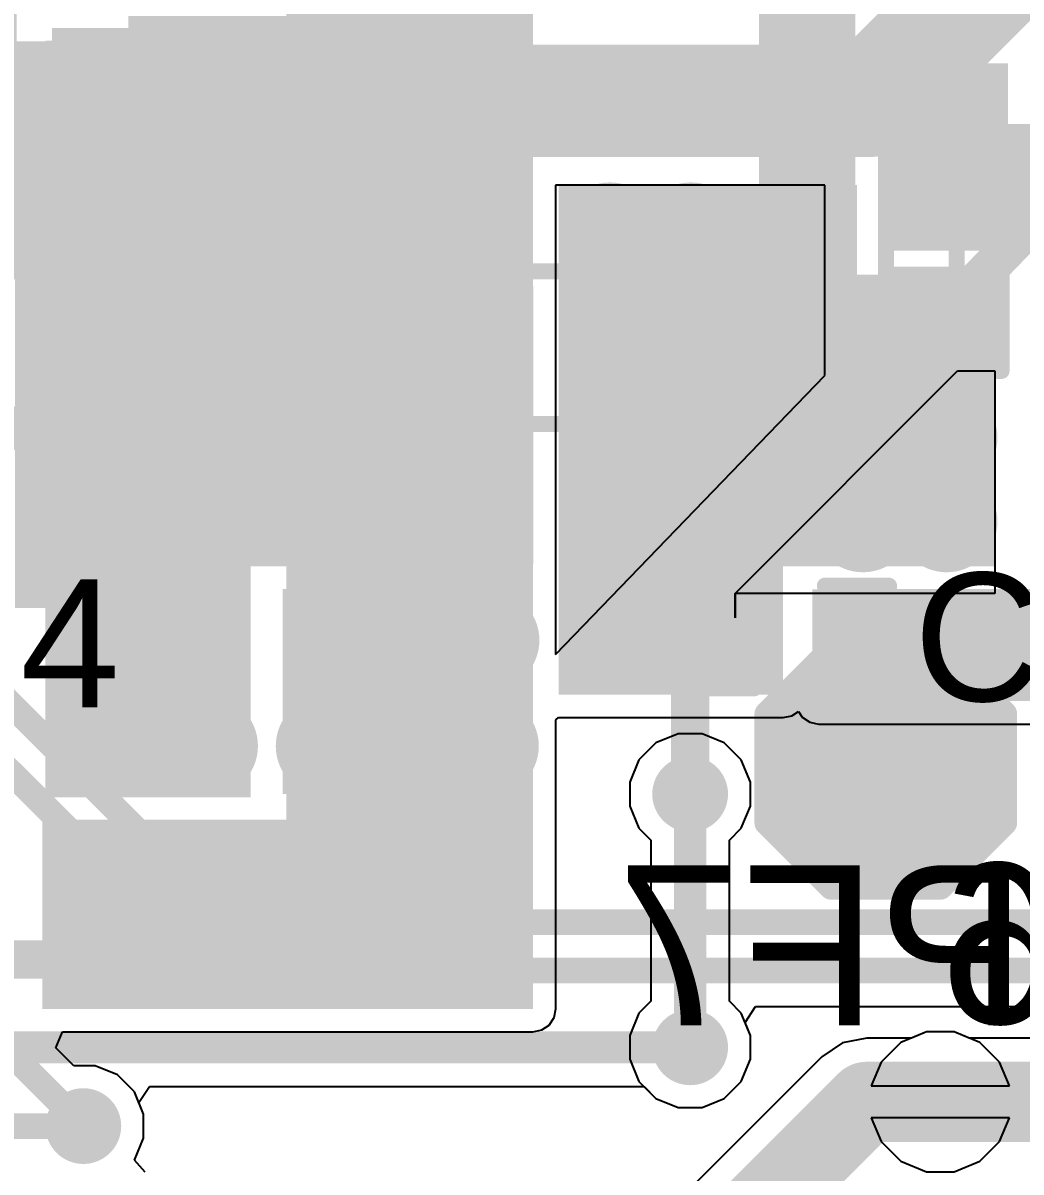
# Model space of a CAD drawing. Header units: millimetres. Extents: x -0.91 to 0.79, y -0.9 to 0.79.
# Drawn here: x 0.216 to 0.5272, y -0.0759 to 0.2825 of the extents above; entities that cross this region are included whole.
import ezdxf

# ---------------------------------------------------------------- set-up
doc = ezdxf.new("R2010")
doc.units = ezdxf.units.MM
doc.header["$MEASUREMENT"] = 0
for name, color, linetype in [('BottomLayer', 5, 'Continuous'), ('BottomOverlay', 54, 'Continuous'), ('BottomPaste', 16, 'Continuous'), ('BottomSolder', 6, 'Continuous'), ('TopLayer', 1, 'Continuous'), ('TopOverlay', 2, 'Continuous'), ('TopPaste', 8, 'Continuous'), ('TopSolder', 216, 'Continuous'), ('ViaHoleLayer', 16, 'Continuous')]:
    doc.layers.add(name, color=color, linetype=linetype)
doc.styles.add('Arial', font='', dxfattribs={"height": 0.2})
doc.styles.get('Arial').set_extended_font_data('Arial')

# ---------------------------------------------------------------- blocks, each defined once
blk = doc.blocks.new('C___0402_2')
at = {"layer": 'TopLayer'}
for points in [[(-0.0275, -0.0125), (-0.0275, 0.0125), (-0.0095, 0.0125), (-0.0095, -0.0125)], [(0.0095, -0.0125), (0.0095, 0.0125), (0.0275, 0.0125), (0.0275, -0.0125)]]:
    blk.add_hatch(color=1, dxfattribs=at).paths.add_polyline_path(points)
at = {"layer": 'TopPaste'}
for points in [[(-0.0275, -0.0125), (-0.0275, 0.0125), (-0.0095, 0.0125), (-0.0095, -0.0125)], [(0.0095, -0.0125), (0.0095, 0.0125), (0.0275, 0.0125), (0.0275, -0.0125)]]:
    blk.add_hatch(color=8, dxfattribs=at).paths.add_polyline_path(points)
at = {"layer": 'TopSolder'}
for points in [[(-0.02986, -0.01486), (-0.02986, 0.01486), (-0.00714, 0.01486), (-0.00714, -0.01486)], [(0.00714, -0.01486), (0.00714, 0.01486), (0.02986, 0.01486), (0.02986, -0.01486)]]:
    blk.add_hatch(color=216, dxfattribs=at).paths.add_polyline_path(points)
at = {"layer": 'TopOverlay', "const_width": 0.005}
for points in [[(-0.011, 0.016), (-0.031, 0.016)], [(-0.031, 0.016), (-0.031, -0.016)], [(0.031, 0.016), (0.011, 0.016)], [(0.031, 0.016), (0.031, -0.016)], [(-0.011, -0.016), (-0.031, -0.016)], [(0.031, -0.016), (0.011, -0.016)]]:
    blk.add_lwpolyline(points, dxfattribs=at)
at = {"layer": 'TopOverlay', "const_width": 0.0025}
for points in [[(-0.03225, 0.016, 1), (-0.02975, 0.016, 1)], [(-0.03225, 0.016, 1), (-0.02975, 0.016, 1)], [(-0.01225, 0.016, 1), (-0.00975, 0.016, 1)], [(0.00975, 0.016, 1), (0.01225, 0.016, 1)], [(0.02975, 0.016, 1), (0.03225, 0.016, 1)], [(0.02975, 0.016, 1), (0.03225, 0.016, 1)], [(-0.03225, -0.016, 1), (-0.02975, -0.016, 1)], [(-0.03225, -0.016, 1), (-0.02975, -0.016, 1)], [(-0.01225, -0.016, 1), (-0.00975, -0.016, 1)], [(0.00975, -0.016, 1), (0.01225, -0.016, 1)], [(0.02975, -0.016, 1), (0.03225, -0.016, 1)], [(0.02975, -0.016, 1), (0.03225, -0.016, 1)]]:
    blk.add_lwpolyline(points, format="xyb", close=True, dxfattribs=at)
blk = doc.blocks.new('C___0402_3')
at = {"layer": 'TopLayer'}
for points in [[(-0.0275, -0.0125), (-0.0275, 0.0125), (-0.0095, 0.0125), (-0.0095, -0.0125)], [(0.0095, -0.0125), (0.0095, 0.0125), (0.0275, 0.0125), (0.0275, -0.0125)]]:
    blk.add_hatch(color=1, dxfattribs=at).paths.add_polyline_path(points)
at = {"layer": 'TopPaste'}
for points in [[(-0.0275, -0.0125), (-0.0275, 0.0125), (-0.0095, 0.0125), (-0.0095, -0.0125)], [(0.0095, -0.0125), (0.0095, 0.0125), (0.0275, 0.0125), (0.0275, -0.0125)]]:
    blk.add_hatch(color=8, dxfattribs=at).paths.add_polyline_path(points)
at = {"layer": 'TopSolder'}
for points in [[(-0.02986, -0.01486), (-0.02986, 0.01486), (-0.00714, 0.01486), (-0.00714, -0.01486)], [(0.00714, -0.01486), (0.00714, 0.01486), (0.02986, 0.01486), (0.02986, -0.01486)]]:
    blk.add_hatch(color=216, dxfattribs=at).paths.add_polyline_path(points)
at = {"layer": 'TopOverlay', "const_width": 0.005}
for points in [[(-0.031, 0.016), (-0.011, 0.016)], [(-0.031, -0.016), (-0.031, 0.016)], [(0.011, 0.016), (0.031, 0.016)], [(0.031, -0.016), (0.031, 0.016)], [(-0.031, -0.016), (-0.011, -0.016)], [(0.011, -0.016), (0.031, -0.016)]]:
    blk.add_lwpolyline(points, dxfattribs=at)
at = {"layer": 'TopOverlay', "const_width": 0.0025}
for points in [[(-0.03225, 0.016, 1), (-0.02975, 0.016, 1)], [(-0.03225, 0.016, 1), (-0.02975, 0.016, 1)], [(-0.01225, 0.016, 1), (-0.00975, 0.016, 1)], [(0.00975, 0.016, 1), (0.01225, 0.016, 1)], [(0.02975, 0.016, 1), (0.03225, 0.016, 1)], [(0.02975, 0.016, 1), (0.03225, 0.016, 1)], [(-0.03225, -0.016, 1), (-0.02975, -0.016, 1)], [(-0.03225, -0.016, 1), (-0.02975, -0.016, 1)], [(-0.01225, -0.016, 1), (-0.00975, -0.016, 1)], [(0.00975, -0.016, 1), (0.01225, -0.016, 1)], [(0.02975, -0.016, 1), (0.03225, -0.016, 1)], [(0.02975, -0.016, 1), (0.03225, -0.016, 1)]]:
    blk.add_lwpolyline(points, format="xyb", close=True, dxfattribs=at)
blk = doc.blocks.new('SOT__223_5')
at = {"layer": 'TopLayer'}
for points in [[(-0.0748, 0.15945), (0.0748, 0.15945), (0.0748, 0.08071), (-0.0748, 0.08071)], [(-0.12008, -0.08071), (-0.06102, -0.08071), (-0.06102, -0.15945), (-0.12008, -0.15945)], [(-0.02953, -0.08071), (0.02953, -0.08071), (0.02953, -0.15945), (-0.02953, -0.15945)], [(0.06102, -0.08071), (0.12008, -0.08071), (0.12008, -0.15945), (0.06102, -0.15945)]]:
    blk.add_hatch(color=1, dxfattribs=at).paths.add_polyline_path(points)
at = {"layer": 'TopPaste'}
for points in [[(-0.0748, 0.15945), (0.0748, 0.15945), (0.0748, 0.08071), (-0.0748, 0.08071)], [(-0.12008, -0.08071), (-0.06102, -0.08071), (-0.06102, -0.15945), (-0.12008, -0.15945)], [(-0.02953, -0.08071), (0.02953, -0.08071), (0.02953, -0.15945), (-0.02953, -0.15945)], [(0.06102, -0.08071), (0.12008, -0.08071), (0.12008, -0.15945), (0.06102, -0.15945)]]:
    blk.add_hatch(color=8, dxfattribs=at).paths.add_polyline_path(points)
at = {"layer": 'TopSolder'}
for points in [[(-0.0788, 0.16345), (0.0788, 0.16345), (0.0788, 0.07671), (-0.0788, 0.07671)], [(-0.12408, -0.07671), (-0.05702, -0.07671), (-0.05702, -0.16345), (-0.12408, -0.16345)], [(-0.03353, -0.07671), (0.03353, -0.07671), (0.03353, -0.16345), (-0.03353, -0.16345)], [(0.05702, -0.07671), (0.12408, -0.07671), (0.12408, -0.16345), (0.05702, -0.16345)]]:
    blk.add_hatch(color=216, dxfattribs=at).paths.add_polyline_path(points)
at = {"layer": 'TopOverlay'}
for points, const_width in [([(-0.13, -0.072), (-0.13, 0.071)], 0.005), ([(-0.13, 0.071), (0.13, 0.071)], 0.005), ([(0.13, -0.072), (0.13, 0.071)], 0.005), ([(-0.13, -0.072), (0.13, -0.072)], 0.005), ([(-0.132, -0.126), (-0.132, -0.116)], 0.00787), ([(-0.132, -0.116), (-0.127, -0.121)], 0.00787), ([(-0.132, -0.126), (-0.127, -0.121)], 0.00787)]:
    blk.add_lwpolyline(points, dxfattribs=dict(at, const_width=const_width))
for points, const_width in [([(-0.13125, 0.071, 1), (-0.12875, 0.071, 1)], 0.0025), ([(-0.13125, 0.071, 1), (-0.12875, 0.071, 1)], 0.0025), ([(0.12875, 0.071, 1), (0.13125, 0.071, 1)], 0.0025), ([(0.12875, 0.071, 1), (0.13125, 0.071, 1)], 0.0025), ([(-0.13125, -0.072, 1), (-0.12875, -0.072, 1)], 0.0025), ([(-0.13125, -0.072, 1), (-0.12875, -0.072, 1)], 0.0025), ([(0.12875, -0.072, 1), (0.13125, -0.072, 1)], 0.0025), ([(0.12875, -0.072, 1), (0.13125, -0.072, 1)], 0.0025), ([(-0.13397, -0.116, 1), (-0.13003, -0.116, 1)], 0.00394), ([(-0.13397, -0.116, 1), (-0.13003, -0.116, 1)], 0.00394), ([(-0.12897, -0.121, 1), (-0.12503, -0.121, 1)], 0.00394), ([(-0.12897, -0.121, 1), (-0.12503, -0.121, 1)], 0.00394), ([(-0.13397, -0.126, 1), (-0.13003, -0.126, 1)], 0.00394), ([(-0.13397, -0.126, 1), (-0.13003, -0.126, 1)], 0.00394)]:
    blk.add_lwpolyline(points, format="xyb", close=True, dxfattribs=dict(at, const_width=const_width))
blk = doc.blocks.new('T__________B_48')
at = {"layer": 'BottomLayer'}
blk.add_hatch(color=5, dxfattribs=at).paths.add_polyline_path([(0.015, 0.03), (-0.015, 0.03), (-0.03, 0.015), (-0.03, -0.015), (-0.015, -0.03), (0.015, -0.03), (0.03, -0.015), (0.03, 0.015)])
at = {"layer": 'BottomPaste'}
blk.add_hatch(color=16, dxfattribs=at).paths.add_polyline_path([(0.015, 0.03), (-0.015, 0.03), (-0.03, 0.015), (-0.03, -0.015), (-0.015, -0.03), (0.015, -0.03), (0.03, -0.015), (0.03, 0.015)])
at = {"layer": 'BottomSolder'}
blk.add_hatch(color=6, dxfattribs=at).paths.add_polyline_path([(0.017, 0.034), (-0.017, 0.034), (-0.034, 0.017), (-0.034, -0.017), (-0.017, -0.034), (0.017, -0.034), (0.034, -0.017), (0.034, 0.017)])
at = {"layer": 'BottomOverlay', "const_width": 0.00787}
for points in [[(-0.037, 0.017), (-0.017, 0.037)], [(-0.017, 0.037), (0.017, 0.037)], [(-0.017, 0.037), (0.017, 0.037)], [(0.017, 0.037), (0.037, 0.017)], [(-0.037, -0.017), (-0.037, 0.017)], [(0.037, -0.017), (0.037, 0.017)], [(-0.037, -0.017), (-0.017, -0.037)], [(0.017, -0.037), (0.037, -0.017)], [(-0.017, -0.037), (0.017, -0.037)], [(-0.017, -0.037), (0.017, -0.037)]]:
    blk.add_lwpolyline(points, dxfattribs=at)
at = {"layer": 'BottomOverlay', "const_width": 0.00394}
for points in [[(-0.01897, 0.037, 1), (-0.01503, 0.037, 1)], [(-0.01897, 0.037, 1), (-0.01503, 0.037, 1)], [(-0.01897, 0.037, 1), (-0.01503, 0.037, 1)], [(0.01503, 0.037, 1), (0.01897, 0.037, 1)], [(0.01503, 0.037, 1), (0.01897, 0.037, 1)], [(0.01503, 0.037, 1), (0.01897, 0.037, 1)], [(-0.03897, 0.017, 1), (-0.03503, 0.017, 1)], [(-0.03897, 0.017, 1), (-0.03503, 0.017, 1)], [(0.03503, 0.017, 1), (0.03897, 0.017, 1)], [(0.03503, 0.017, 1), (0.03897, 0.017, 1)], [(-0.03897, -0.017, 1), (-0.03503, -0.017, 1)], [(-0.03897, -0.017, 1), (-0.03503, -0.017, 1)], [(0.03503, -0.017, 1), (0.03897, -0.017, 1)], [(0.03503, -0.017, 1), (0.03897, -0.017, 1)], [(-0.01897, -0.037, 1), (-0.01503, -0.037, 1)], [(-0.01897, -0.037, 1), (-0.01503, -0.037, 1)], [(-0.01897, -0.037, 1), (-0.01503, -0.037, 1)], [(0.01503, -0.037, 1), (0.01897, -0.037, 1)], [(0.01503, -0.037, 1), (0.01897, -0.037, 1)], [(0.01503, -0.037, 1), (0.01897, -0.037, 1)]]:
    blk.add_lwpolyline(points, format="xyb", close=True, dxfattribs=at)
blk = doc.blocks.new('LED_0402_57')
at = {"layer": 'TopLayer'}
for points in [[(-0.03091, 0.01417), (-0.0065, 0.01417), (-0.0065, -0.01417), (-0.03091, -0.01417)], [(0.0065, 0.01417), (0.03091, 0.01417), (0.03091, -0.01417), (0.0065, -0.01417)]]:
    blk.add_hatch(color=1, dxfattribs=at).paths.add_polyline_path(points)
at = {"layer": 'TopOverlay'}
blk.add_hatch(color=2, dxfattribs=at).paths.add_polyline_path([(0.037, -0.02), (0.061, -0.02), (0.061, 0.02), (0.037, 0.02)])
at = {"layer": 'TopPaste'}
for points in [[(-0.03091, 0.01417), (-0.0065, 0.01417), (-0.0065, -0.01417), (-0.03091, -0.01417)], [(0.0065, 0.01417), (0.03091, 0.01417), (0.03091, -0.01417), (0.0065, -0.01417)]]:
    blk.add_hatch(color=8, dxfattribs=at).paths.add_polyline_path(points)
at = {"layer": 'TopSolder'}
for points in [[(-0.03491, 0.01817), (-0.0025, 0.01817), (-0.0025, -0.01817), (-0.03491, -0.01817)], [(0.0025, 0.01817), (0.03491, 0.01817), (0.03491, -0.01817), (0.0025, -0.01817)]]:
    blk.add_hatch(color=216, dxfattribs=at).paths.add_polyline_path(points)
at = {"layer": 'TopOverlay', "const_width": 0.005}
for points in [[(-0.035, 0.018), (-0.035, -0.018)], [(-0.035, 0.018), (0.037, 0.018)], [(0.037, 0.018), (0.037, -0.018)], [(-0.035, -0.018), (0.037, -0.018)]]:
    blk.add_lwpolyline(points, dxfattribs=at)
at = {"layer": 'TopOverlay', "const_width": 0.0025}
for points in [[(-0.03625, 0.018, 1), (-0.03375, 0.018, 1)], [(-0.03625, 0.018, 1), (-0.03375, 0.018, 1)], [(0.03575, 0.018, 1), (0.03825, 0.018, 1)], [(0.03575, 0.018, 1), (0.03825, 0.018, 1)], [(-0.03625, -0.018, 1), (-0.03375, -0.018, 1)], [(-0.03625, -0.018, 1), (-0.03375, -0.018, 1)], [(0.03575, -0.018, 1), (0.03825, -0.018, 1)], [(0.03575, -0.018, 1), (0.03825, -0.018, 1)]]:
    blk.add_lwpolyline(points, format="xyb", close=True, dxfattribs=at)
blk = doc.blocks.new('UCD_220_F_10__D___B_83')
at = {"layer": 'BottomLayer'}
blk.add_hatch(color=5, dxfattribs=at).paths.add_polyline_path([(0.07874, 0.04921), (0.23622, 0.04921), (0.23622, -0.04921), (0.07874, -0.04921)])
at = {"layer": 'BottomPaste'}
blk.add_hatch(color=16, dxfattribs=at).paths.add_polyline_path([(0.07874, 0.04921), (0.23622, 0.04921), (0.23622, -0.04921), (0.07874, -0.04921)])
at = {"layer": 'BottomSolder'}
blk.add_hatch(color=6, dxfattribs=at).paths.add_polyline_path([(0.07474, 0.05321), (0.24022, 0.05321), (0.24022, -0.05321), (0.07474, -0.05321)])
at = {"layer": 'BottomOverlay', "const_width": 0.005}
for points in [[(0.202, 0.205), (-0.143, 0.205)], [(0.202, 0.059), (0.202, 0.205)], [(0.202, -0.205), (0.202, -0.059)]]:
    blk.add_lwpolyline(points, dxfattribs=at)
at = {"layer": 'BottomOverlay', "const_width": 0.0025}
for points in [[(0.20075, 0.205, 1), (0.20325, 0.205, 1)], [(0.20075, 0.205, 1), (0.20325, 0.205, 1)], [(0.20075, 0.059, 1), (0.20325, 0.059, 1)], [(0.20075, -0.059, 1), (0.20325, -0.059, 1)]]:
    blk.add_lwpolyline(points, format="xyb", close=True, dxfattribs=at)

msp = doc.modelspace()

# ---------------------------------------------------------------- hatches: boundary and pattern name
at = {"layer": 'BottomLayer'}
for points in [[(0.374, 0.281), (0.225, 0.281), (0.225, 0.113), (0.374, 0.113)], [(0.225, 0.075), (0.287, 0.075), (0.287, 0.131), (0.225, 0.131)], [(0.297, 0.042), (0.375, 0.042), (0.375, 0.106), (0.297, 0.106)]]:
    msp.add_hatch(color=5, dxfattribs=at).paths.add_polyline_path(points)
h = msp.add_hatch(color=5, dxfattribs=at)
edge = h.paths.add_edge_path()
edge.add_arc((0.232, 0.261), 0.01181, 0, 360)
h = msp.add_hatch(color=5, dxfattribs=at)
edge = h.paths.add_edge_path()
edge.add_arc((0.258, 0.261), 0.01181, 0, 360)
h = msp.add_hatch(color=5, dxfattribs=at)
edge = h.paths.add_edge_path()
edge.add_arc((0.232, 0.23581), 0.01181, 0, 360)
h = msp.add_hatch(color=5, dxfattribs=at)
edge = h.paths.add_edge_path()
edge.add_arc((0.258, 0.23581), 0.01181, 0, 360)
h = msp.add_hatch(color=5, dxfattribs=at)
edge = h.paths.add_edge_path()
edge.add_arc((0.399, 0.217), 0.01181, 0, 360)
h = msp.add_hatch(color=5, dxfattribs=at)
edge = h.paths.add_edge_path()
edge.add_arc((0.42419, 0.217), 0.01181, 0, 360)
h = msp.add_hatch(color=5, dxfattribs=at)
edge = h.paths.add_edge_path()
edge.add_arc((0.44938, 0.217), 0.01181, 0, 360)
h = msp.add_hatch(color=5, dxfattribs=at)
edge = h.paths.add_edge_path()
edge.add_arc((0.232, 0.21062), 0.01181, 0, 360)
h = msp.add_hatch(color=5, dxfattribs=at)
edge = h.paths.add_edge_path()
edge.add_arc((0.258, 0.21062), 0.01181, 0, 360)
h = msp.add_hatch(color=5, dxfattribs=at)
edge = h.paths.add_edge_path()
edge.add_arc((0.504, 0.15313), 0.01181, 0, 360)
h = msp.add_hatch(color=5, dxfattribs=at)
edge = h.paths.add_edge_path()
edge.add_arc((0.47787, 0.127), 0.01181, 0, 360)
h = msp.add_hatch(color=5, dxfattribs=at)
edge = h.paths.add_edge_path()
edge.add_arc((0.504, 0.127), 0.01181, 0, 360)
h = msp.add_hatch(color=5, dxfattribs=at)
edge = h.paths.add_edge_path()
edge.add_arc((0.399, 0.11619), 0.01181, 0, 360)
h = msp.add_hatch(color=5, dxfattribs=at)
edge = h.paths.add_edge_path()
edge.add_arc((0.336, 0.09), 0.01181, 0, 360)
h = msp.add_hatch(color=5, dxfattribs=at)
edge = h.paths.add_edge_path()
edge.add_arc((0.36119, 0.09), 0.01181, 0, 360)
h = msp.add_hatch(color=5, dxfattribs=at)
edge = h.paths.add_edge_path()
edge.add_arc((0.399, 0.091), 0.01181, 0, 360)
h = msp.add_hatch(color=5, dxfattribs=at)
edge = h.paths.add_edge_path()
edge.add_arc((0.246, 0.088), 0.01181, 0, 360)
h = msp.add_hatch(color=5, dxfattribs=at)
edge = h.paths.add_edge_path()
edge.add_arc((0.27344, 0.057), 0.01181, 0, 360)
h = msp.add_hatch(color=5, dxfattribs=at)
edge = h.paths.add_edge_path()
edge.add_arc((0.31062, 0.057), 0.01181, 0, 360)
h = msp.add_hatch(color=5, dxfattribs=at)
edge = h.paths.add_edge_path()
edge.add_arc((0.33581, 0.057), 0.01181, 0, 360)
h = msp.add_hatch(color=5, dxfattribs=at)
edge = h.paths.add_edge_path()
edge.add_arc((0.361, 0.057), 0.01181, 0, 360)
h = msp.add_hatch(color=5, dxfattribs=at)
edge = h.paths.add_edge_path()
edge.add_arc((0.424, 0.042), 0.01181, 0, 360)
h = msp.add_hatch(color=5, dxfattribs=at)
edge = h.paths.add_edge_path()
edge.add_arc((0.23781, -0.00963), 0.01181, 0, 360)
h = msp.add_hatch(color=5, dxfattribs=at)
edge = h.paths.add_edge_path()
edge.add_arc((0.424, -0.037), 0.01181, 0, 360)
h = msp.add_hatch(color=5, dxfattribs=at)
edge = h.paths.add_edge_path()
edge.add_arc((0.502, -0.054), 0.01181, 0, 360)
h = msp.add_hatch(color=5, dxfattribs=at)
edge = h.paths.add_edge_path()
edge.add_arc((0.23481, -0.06157), 0.01181, 0, 360)
at = {"layer": 'BottomSolder'}
h = msp.add_hatch(color=6, dxfattribs=at)
edge = h.paths.add_edge_path()
edge.add_arc((0.232, 0.261), 0.01581, 0, 360)
h = msp.add_hatch(color=6, dxfattribs=at)
edge = h.paths.add_edge_path()
edge.add_arc((0.258, 0.261), 0.01581, 0, 360)
h = msp.add_hatch(color=6, dxfattribs=at)
edge = h.paths.add_edge_path()
edge.add_arc((0.232, 0.23581), 0.01581, 0, 360)
h = msp.add_hatch(color=6, dxfattribs=at)
edge = h.paths.add_edge_path()
edge.add_arc((0.258, 0.23581), 0.01581, 0, 360)
h = msp.add_hatch(color=6, dxfattribs=at)
edge = h.paths.add_edge_path()
edge.add_arc((0.399, 0.217), 0.01581, 0, 360)
h = msp.add_hatch(color=6, dxfattribs=at)
edge = h.paths.add_edge_path()
edge.add_arc((0.42419, 0.217), 0.01581, 0, 360)
h = msp.add_hatch(color=6, dxfattribs=at)
edge = h.paths.add_edge_path()
edge.add_arc((0.44938, 0.217), 0.01581, 0, 360)
h = msp.add_hatch(color=6, dxfattribs=at)
edge = h.paths.add_edge_path()
edge.add_arc((0.232, 0.21062), 0.01581, 0, 360)
h = msp.add_hatch(color=6, dxfattribs=at)
edge = h.paths.add_edge_path()
edge.add_arc((0.258, 0.21062), 0.01581, 0, 360)
h = msp.add_hatch(color=6, dxfattribs=at)
edge = h.paths.add_edge_path()
edge.add_arc((0.504, 0.15313), 0.01581, 0, 360)
h = msp.add_hatch(color=6, dxfattribs=at)
edge = h.paths.add_edge_path()
edge.add_arc((0.47787, 0.127), 0.01581, 0, 360)
h = msp.add_hatch(color=6, dxfattribs=at)
edge = h.paths.add_edge_path()
edge.add_arc((0.504, 0.127), 0.01581, 0, 360)
h = msp.add_hatch(color=6, dxfattribs=at)
edge = h.paths.add_edge_path()
edge.add_arc((0.399, 0.11619), 0.01581, 0, 360)
h = msp.add_hatch(color=6, dxfattribs=at)
edge = h.paths.add_edge_path()
edge.add_arc((0.336, 0.09), 0.01581, 0, 360)
h = msp.add_hatch(color=6, dxfattribs=at)
edge = h.paths.add_edge_path()
edge.add_arc((0.36119, 0.09), 0.01581, 0, 360)
h = msp.add_hatch(color=6, dxfattribs=at)
edge = h.paths.add_edge_path()
edge.add_arc((0.399, 0.091), 0.01581, 0, 360)
h = msp.add_hatch(color=6, dxfattribs=at)
edge = h.paths.add_edge_path()
edge.add_arc((0.246, 0.088), 0.01581, 0, 360)
h = msp.add_hatch(color=6, dxfattribs=at)
edge = h.paths.add_edge_path()
edge.add_arc((0.27344, 0.057), 0.01581, 0, 360)
h = msp.add_hatch(color=6, dxfattribs=at)
edge = h.paths.add_edge_path()
edge.add_arc((0.31062, 0.057), 0.01581, 0, 360)
h = msp.add_hatch(color=6, dxfattribs=at)
edge = h.paths.add_edge_path()
edge.add_arc((0.33581, 0.057), 0.01581, 0, 360)
h = msp.add_hatch(color=6, dxfattribs=at)
edge = h.paths.add_edge_path()
edge.add_arc((0.361, 0.057), 0.01581, 0, 360)
at = {"layer": 'TopLayer'}
for points in [[(0.29808, 0.01969), (0.375, 0.01969), (0.375, 0.404), (0.29808, 0.404)], [(0.21346, 0.1), (0.28646, 0.1), (0.28646, 0.27684), (0.21346, 0.27684)], [(0.223, 0.041), (0.287, 0.041), (0.287, 0.277), (0.223, 0.277)], [(0.48708, 0.213), (0.56008, 0.213), (0.56008, 0.251), (0.48708, 0.251)], [(0.383, 0.073), (0.451, 0.073), (0.451, 0.232), (0.383, 0.232)], [(0.385, 0.189), (0.476, 0.189), (0.476, 0.232), (0.385, 0.232)], [(0.40008, 0.113), (0.51908, 0.113), (0.51908, 0.204), (0.40008, 0.204)], [(0.4, 0.073), (0.453, 0.073), (0.453, 0.145), (0.4, 0.145)], [(0.56, 0.071), (0.56, 0.106), (0.464, 0.106), (0.464, 0.071)], [(0.222, -0.025), (0.375, -0.025), (0.375, 0.034), (0.222, 0.034)]]:
    msp.add_hatch(color=1, dxfattribs=at).paths.add_polyline_path(points)
h = msp.add_hatch(color=1, dxfattribs=at)
edge = h.paths.add_edge_path()
edge.add_arc((0.232, 0.261), 0.01181, 0, 360)
h = msp.add_hatch(color=1, dxfattribs=at)
edge = h.paths.add_edge_path()
edge.add_arc((0.258, 0.261), 0.01181, 0, 360)
h = msp.add_hatch(color=1, dxfattribs=at)
edge = h.paths.add_edge_path()
edge.add_arc((0.232, 0.23581), 0.01181, 0, 360)
h = msp.add_hatch(color=1, dxfattribs=at)
edge = h.paths.add_edge_path()
edge.add_arc((0.258, 0.23581), 0.01181, 0, 360)
h = msp.add_hatch(color=1, dxfattribs=at)
edge = h.paths.add_edge_path()
edge.add_arc((0.399, 0.217), 0.01181, 0, 360)
h = msp.add_hatch(color=1, dxfattribs=at)
edge = h.paths.add_edge_path()
edge.add_arc((0.42419, 0.217), 0.01181, 0, 360)
h = msp.add_hatch(color=1, dxfattribs=at)
edge = h.paths.add_edge_path()
edge.add_arc((0.44938, 0.217), 0.01181, 0, 360)
h = msp.add_hatch(color=1, dxfattribs=at)
edge = h.paths.add_edge_path()
edge.add_arc((0.232, 0.21062), 0.01181, 0, 360)
h = msp.add_hatch(color=1, dxfattribs=at)
edge = h.paths.add_edge_path()
edge.add_arc((0.258, 0.21062), 0.01181, 0, 360)
h = msp.add_hatch(color=1, dxfattribs=at)
edge = h.paths.add_edge_path()
edge.add_arc((0.504, 0.15313), 0.01181, 0, 360)
h = msp.add_hatch(color=1, dxfattribs=at)
edge = h.paths.add_edge_path()
edge.add_arc((0.47787, 0.127), 0.01181, 0, 360)
h = msp.add_hatch(color=1, dxfattribs=at)
edge = h.paths.add_edge_path()
edge.add_arc((0.504, 0.127), 0.01181, 0, 360)
h = msp.add_hatch(color=1, dxfattribs=at)
edge = h.paths.add_edge_path()
edge.add_arc((0.399, 0.11619), 0.01181, 0, 360)
h = msp.add_hatch(color=1, dxfattribs=at)
edge = h.paths.add_edge_path()
edge.add_arc((0.336, 0.09), 0.01181, 0, 360)
h = msp.add_hatch(color=1, dxfattribs=at)
edge = h.paths.add_edge_path()
edge.add_arc((0.36119, 0.09), 0.01181, 0, 360)
h = msp.add_hatch(color=1, dxfattribs=at)
edge = h.paths.add_edge_path()
edge.add_arc((0.399, 0.091), 0.01181, 0, 360)
h = msp.add_hatch(color=1, dxfattribs=at)
edge = h.paths.add_edge_path()
edge.add_arc((0.246, 0.088), 0.01181, 0, 360)
h = msp.add_hatch(color=1, dxfattribs=at)
edge = h.paths.add_edge_path()
edge.add_arc((0.27344, 0.057), 0.01181, 0, 360)
h = msp.add_hatch(color=1, dxfattribs=at)
edge = h.paths.add_edge_path()
edge.add_arc((0.31062, 0.057), 0.01181, 0, 360)
h = msp.add_hatch(color=1, dxfattribs=at)
edge = h.paths.add_edge_path()
edge.add_arc((0.33581, 0.057), 0.01181, 0, 360)
h = msp.add_hatch(color=1, dxfattribs=at)
edge = h.paths.add_edge_path()
edge.add_arc((0.361, 0.057), 0.01181, 0, 360)
h = msp.add_hatch(color=1, dxfattribs=at)
edge = h.paths.add_edge_path()
edge.add_arc((0.424, 0.042), 0.01181, 0, 360)
h = msp.add_hatch(color=1, dxfattribs=at)
edge = h.paths.add_edge_path()
edge.add_arc((0.23781, -0.00963), 0.01181, 0, 360)
h = msp.add_hatch(color=1, dxfattribs=at)
edge = h.paths.add_edge_path()
edge.add_arc((0.424, -0.037), 0.01181, 0, 360)
h = msp.add_hatch(color=1, dxfattribs=at)
edge = h.paths.add_edge_path()
edge.add_arc((0.502, -0.054), 0.01181, 0, 360)
h = msp.add_hatch(color=1, dxfattribs=at)
edge = h.paths.add_edge_path()
edge.add_arc((0.23481, -0.06157), 0.01181, 0, 360)
at = {"layer": 'TopSolder'}
h = msp.add_hatch(color=216, dxfattribs=at)
edge = h.paths.add_edge_path()
edge.add_arc((0.232, 0.261), 0.01581, 0, 360)
h = msp.add_hatch(color=216, dxfattribs=at)
edge = h.paths.add_edge_path()
edge.add_arc((0.258, 0.261), 0.01581, 0, 360)
h = msp.add_hatch(color=216, dxfattribs=at)
edge = h.paths.add_edge_path()
edge.add_arc((0.232, 0.23581), 0.01581, 0, 360)
h = msp.add_hatch(color=216, dxfattribs=at)
edge = h.paths.add_edge_path()
edge.add_arc((0.258, 0.23581), 0.01581, 0, 360)
h = msp.add_hatch(color=216, dxfattribs=at)
edge = h.paths.add_edge_path()
edge.add_arc((0.399, 0.217), 0.01581, 0, 360)
h = msp.add_hatch(color=216, dxfattribs=at)
edge = h.paths.add_edge_path()
edge.add_arc((0.42419, 0.217), 0.01581, 0, 360)
h = msp.add_hatch(color=216, dxfattribs=at)
edge = h.paths.add_edge_path()
edge.add_arc((0.44938, 0.217), 0.01581, 0, 360)
h = msp.add_hatch(color=216, dxfattribs=at)
edge = h.paths.add_edge_path()
edge.add_arc((0.232, 0.21062), 0.01581, 0, 360)
h = msp.add_hatch(color=216, dxfattribs=at)
edge = h.paths.add_edge_path()
edge.add_arc((0.258, 0.21062), 0.01581, 0, 360)
h = msp.add_hatch(color=216, dxfattribs=at)
edge = h.paths.add_edge_path()
edge.add_arc((0.504, 0.15313), 0.01581, 0, 360)
h = msp.add_hatch(color=216, dxfattribs=at)
edge = h.paths.add_edge_path()
edge.add_arc((0.47787, 0.127), 0.01581, 0, 360)
h = msp.add_hatch(color=216, dxfattribs=at)
edge = h.paths.add_edge_path()
edge.add_arc((0.504, 0.127), 0.01581, 0, 360)
h = msp.add_hatch(color=216, dxfattribs=at)
edge = h.paths.add_edge_path()
edge.add_arc((0.399, 0.11619), 0.01581, 0, 360)
h = msp.add_hatch(color=216, dxfattribs=at)
edge = h.paths.add_edge_path()
edge.add_arc((0.336, 0.09), 0.01581, 0, 360)
h = msp.add_hatch(color=216, dxfattribs=at)
edge = h.paths.add_edge_path()
edge.add_arc((0.36119, 0.09), 0.01581, 0, 360)
h = msp.add_hatch(color=216, dxfattribs=at)
edge = h.paths.add_edge_path()
edge.add_arc((0.399, 0.091), 0.01581, 0, 360)
h = msp.add_hatch(color=216, dxfattribs=at)
edge = h.paths.add_edge_path()
edge.add_arc((0.246, 0.088), 0.01581, 0, 360)
h = msp.add_hatch(color=216, dxfattribs=at)
edge = h.paths.add_edge_path()
edge.add_arc((0.27344, 0.057), 0.01581, 0, 360)
h = msp.add_hatch(color=216, dxfattribs=at)
edge = h.paths.add_edge_path()
edge.add_arc((0.31062, 0.057), 0.01581, 0, 360)
h = msp.add_hatch(color=216, dxfattribs=at)
edge = h.paths.add_edge_path()
edge.add_arc((0.33581, 0.057), 0.01581, 0, 360)
h = msp.add_hatch(color=216, dxfattribs=at)
edge = h.paths.add_edge_path()
edge.add_arc((0.361, 0.057), 0.01581, 0, 360)
at = {"layer": 'ViaHoleLayer'}
h = msp.add_hatch(color=16, dxfattribs=at)
edge = h.paths.add_edge_path()
edge.add_arc((0.232, 0.261), 0.00591, 0, 360)
h = msp.add_hatch(color=16, dxfattribs=at)
edge = h.paths.add_edge_path()
edge.add_arc((0.258, 0.261), 0.00591, 0, 360)
h = msp.add_hatch(color=16, dxfattribs=at)
edge = h.paths.add_edge_path()
edge.add_arc((0.232, 0.23581), 0.00591, 0, 360)
h = msp.add_hatch(color=16, dxfattribs=at)
edge = h.paths.add_edge_path()
edge.add_arc((0.258, 0.23581), 0.00591, 0, 360)
h = msp.add_hatch(color=16, dxfattribs=at)
edge = h.paths.add_edge_path()
edge.add_arc((0.399, 0.217), 0.00591, 0, 360)
h = msp.add_hatch(color=16, dxfattribs=at)
edge = h.paths.add_edge_path()
edge.add_arc((0.42419, 0.217), 0.00591, 0, 360)
h = msp.add_hatch(color=16, dxfattribs=at)
edge = h.paths.add_edge_path()
edge.add_arc((0.44938, 0.217), 0.00591, 0, 360)
h = msp.add_hatch(color=16, dxfattribs=at)
edge = h.paths.add_edge_path()
edge.add_arc((0.232, 0.21062), 0.00591, 0, 360)
h = msp.add_hatch(color=16, dxfattribs=at)
edge = h.paths.add_edge_path()
edge.add_arc((0.258, 0.21062), 0.00591, 0, 360)
h = msp.add_hatch(color=16, dxfattribs=at)
edge = h.paths.add_edge_path()
edge.add_arc((0.504, 0.15313), 0.00591, 0, 360)
h = msp.add_hatch(color=16, dxfattribs=at)
edge = h.paths.add_edge_path()
edge.add_arc((0.47787, 0.127), 0.00591, 0, 360)
h = msp.add_hatch(color=16, dxfattribs=at)
edge = h.paths.add_edge_path()
edge.add_arc((0.504, 0.127), 0.00591, 0, 360)
h = msp.add_hatch(color=16, dxfattribs=at)
edge = h.paths.add_edge_path()
edge.add_arc((0.399, 0.11619), 0.00591, 0, 360)
h = msp.add_hatch(color=16, dxfattribs=at)
edge = h.paths.add_edge_path()
edge.add_arc((0.399, 0.091), 0.00591, 0, 360)
h = msp.add_hatch(color=16, dxfattribs=at)
edge = h.paths.add_edge_path()
edge.add_arc((0.246, 0.088), 0.00591, 0, 360)
h = msp.add_hatch(color=16, dxfattribs=at)
edge = h.paths.add_edge_path()
edge.add_arc((0.336, 0.09), 0.00591, 0, 360)
h = msp.add_hatch(color=16, dxfattribs=at)
edge = h.paths.add_edge_path()
edge.add_arc((0.36119, 0.09), 0.00591, 0, 360)
h = msp.add_hatch(color=16, dxfattribs=at)
edge = h.paths.add_edge_path()
edge.add_arc((0.27344, 0.057), 0.00591, 0, 360)
h = msp.add_hatch(color=16, dxfattribs=at)
edge = h.paths.add_edge_path()
edge.add_arc((0.31062, 0.057), 0.00591, 0, 360)
h = msp.add_hatch(color=16, dxfattribs=at)
edge = h.paths.add_edge_path()
edge.add_arc((0.33581, 0.057), 0.00591, 0, 360)
h = msp.add_hatch(color=16, dxfattribs=at)
edge = h.paths.add_edge_path()
edge.add_arc((0.361, 0.057), 0.00591, 0, 360)
h = msp.add_hatch(color=16, dxfattribs=at)
edge = h.paths.add_edge_path()
edge.add_arc((0.424, 0.042), 0.00591, 0, 360)
h = msp.add_hatch(color=16, dxfattribs=at)
edge = h.paths.add_edge_path()
edge.add_arc((0.23781, -0.00963), 0.00591, 0, 360)
h = msp.add_hatch(color=16, dxfattribs=at)
edge = h.paths.add_edge_path()
edge.add_arc((0.424, -0.037), 0.00591, 0, 360)
h = msp.add_hatch(color=16, dxfattribs=at)
edge = h.paths.add_edge_path()
edge.add_arc((0.502, -0.054), 0.00591, 0, 360)
h = msp.add_hatch(color=16, dxfattribs=at)
edge = h.paths.add_edge_path()
edge.add_arc((0.23481, -0.06157), 0.00591, 0, 360)

# ---------------------------------------------------------------- linework, layer by layer
at = {"layer": 'BottomLayer'}
for p, q in [((0.466, 0.232), (0.382, 0.232)), ((0.382, 0.232), (0.382, 0.228)), ((0.466, 0.17254), (0.466, 0.232)), ((0.382, 0.228), (0.382, 0.08554)), ((0.382, 0.08554), (0.466, 0.17254)), ((0.438, 0.10462), (0.50738, 0.174)), ((0.50738, 0.174), (0.519, 0.174)), ((0.519, 0.174), (0.519, 0.10462)), ((0.438, 0.097), (0.438, 0.10462)), ((0.519, 0.10462), (0.438, 0.10462)), ((0.438, 0.10462), (0.438, 0.097)), ((0.44114, -0.02922), (0.44435, -0.02422)), ((0.44435, -0.02422), (0.623, -0.02422)), ((0.44281, -0.03326), (0.44114, -0.02922)), ((0.49766, -0.03219), (0.493, -0.03412)), ((0.50634, -0.03219), (0.49766, -0.03219)), ((0.511, -0.03412), (0.50634, -0.03219)), ((0.44281, -0.04074), (0.44281, -0.03326)), ((0.47146, -0.03563), (0.46501, -0.03994)), ((0.47907, -0.03412), (0.47146, -0.03563)), ((0.493, -0.03412), (0.47907, -0.03412)), ((0.637, -0.03412), (0.511, -0.03412)), ((0.46501, -0.03994), (0.30083, -0.20412)), ((0.43995, -0.04766), (0.44281, -0.04074)), ((0.25213, -0.05424), (0.25548, -0.04924)), ((0.25548, -0.04924), (0.40963, -0.04924)), ((0.40963, -0.04924), (0.41334, -0.05295)), ((0.43466, -0.05295), (0.43995, -0.04766)), ((0.41334, -0.05295), (0.42026, -0.05581)), ((0.42774, -0.05581), (0.43466, -0.05295)), ((0.25362, -0.05783), (0.25213, -0.05424)), ((0.42026, -0.05581), (0.42774, -0.05581)), ((0.25362, -0.06531), (0.25362, -0.05783)), ((0.25076, -0.07222), (0.25362, -0.06531)), ((0.25407, -0.07598), (0.25076, -0.07222))]:
    msp.add_line(p, q, dxfattribs=at)
for points, const_width in [([(0.48021, 0.25824), (0.5735, 0.35153)], 0.035), ([(0.33879, 0.25824), (0.48021, 0.25824)], 0.035), ([(0.30208, 0.22153), (0.33879, 0.25824)], 0.025), ([(0.4274, 0.11299), (0.548, 0.23789)], 0.012), ([(0.30208, 0.202), (0.30208, 0.22153)], 0.025), ([(0.30208, 0.192), (0.30208, 0.202)], 0.025), ([(0.485, 0.05), (0.564, 0.129)], 0.012), ([(0.424, 0.10946), (0.42734, 0.11292)], 0.012), ([(0.4274, 0.11298), (0.4274, 0.11299)], 0.012), ([(0.424, 0.042), (0.424, 0.10946)], 0.012), ([(0.16387, 0.09713), (0.274, -0.013)], 0.008), ([(0.2725, 0.091), (0.27344, 0.09006)], 0.025), ([(0.27344, 0.057), (0.27344, 0.09006)], 0.025), ([(0.19727, 0.08495), (0.28021, 0.002)], 0.008), ([(0.28021, 0.002), (0.615, 0.002)], 0.008), ([(0.15563, -0.00963), (0.23781, -0.00963)], 0.012), ([(0.274, -0.013), (0.623, -0.013)], 0.008), ([(-0.107, -0.037), (0.424, -0.037)], 0.01), ([(0.3095, -0.22357), (0.47907, -0.054)], 0.025), ([(0.47907, -0.054), (0.502, -0.054)], 0.025), ([(0.502, -0.054), (0.646, -0.054)], 0.025), ([(0.19243, -0.06157), (0.23481, -0.06157)], 0.008)]:
    msp.add_lwpolyline(points, dxfattribs=dict(at, const_width=const_width))
for points, const_width in [([(0.33004, 0.25824, 1), (0.34754, 0.25824, 1)], 0.0175), ([(0.47146, 0.25824, 1), (0.48896, 0.25824, 1)], 0.0175), ([(0.47146, 0.25824, 1), (0.48896, 0.25824, 1)], 0.0175), ([(0.33254, 0.25824, 1), (0.34504, 0.25824, 1)], 0.0125), ([(0.29583, 0.22153, 1), (0.30833, 0.22153, 1)], 0.0125), ([(0.29583, 0.22153, 1), (0.30833, 0.22153, 1)], 0.0125), ([(0.29583, 0.202, 1), (0.30833, 0.202, 1)], 0.0125), ([(0.29583, 0.202, 1), (0.30833, 0.202, 1)], 0.0125), ([(0.29583, 0.192, 1), (0.30833, 0.192, 1)], 0.0125), ([(0.42434, 0.11292, 1), (0.43034, 0.11292, 1)], 0.006), ([(0.42434, 0.11292, 1), (0.43034, 0.11292, 1)], 0.006), ([(0.4244, 0.11299, 1), (0.4304, 0.11299, 1)], 0.006), ([(0.4244, 0.11299, 1), (0.4304, 0.11299, 1)], 0.006), ([(0.4244, 0.11299, 1), (0.4304, 0.11299, 1)], 0.006), ([(0.4244, 0.11298, 1), (0.4304, 0.11298, 1)], 0.006), ([(0.4244, 0.11298, 1), (0.4304, 0.11298, 1)], 0.006), ([(0.4244, 0.11298, 1), (0.4304, 0.11298, 1)], 0.006), ([(0.421, 0.10946, 1), (0.427, 0.10946, 1)], 0.006), ([(0.421, 0.10946, 1), (0.427, 0.10946, 1)], 0.006), ([(0.26625, 0.091, 1), (0.27875, 0.091, 1)], 0.0125), ([(0.26719, 0.09006, 1), (0.27969, 0.09006, 1)], 0.0125), ([(0.26719, 0.09006, 1), (0.27969, 0.09006, 1)], 0.0125), ([(0.26719, 0.057, 1), (0.27969, 0.057, 1)], 0.0125), ([(0.482, 0.05, 1), (0.488, 0.05, 1)], 0.006), ([(0.421, 0.042, 1), (0.427, 0.042, 1)], 0.006), ([(0.27821, 0.002, 1), (0.28221, 0.002, 1)], 0.004), ([(0.27821, 0.002, 1), (0.28221, 0.002, 1)], 0.004), ([(0.23481, -0.00963, 1), (0.24081, -0.00963, 1)], 0.006), ([(0.272, -0.013, 1), (0.276, -0.013, 1)], 0.004), ([(0.272, -0.013, 1), (0.276, -0.013, 1)], 0.004), ([(0.4215, -0.037, 1), (0.4265, -0.037, 1)], 0.005), ([(0.47282, -0.054, 1), (0.48532, -0.054, 1)], 0.0125), ([(0.47282, -0.054, 1), (0.48532, -0.054, 1)], 0.0125), ([(0.49575, -0.054, 1), (0.50825, -0.054, 1)], 0.0125), ([(0.49575, -0.054, 1), (0.50825, -0.054, 1)], 0.0125), ([(0.23281, -0.06157, 1), (0.23681, -0.06157, 1)], 0.004)]:
    msp.add_lwpolyline(points, format="xyb", close=True, dxfattribs=dict(at, const_width=const_width))
at = {"layer": 'BottomLayer', "const_width": 0.012}
for points in [[(0.42734, 0.11292, -0.001842), (0.4274, 0.11298)], [(0.4274, 0.11298, -0.000138), (0.4274, 0.11299)]]:
    msp.add_lwpolyline(points, format="xyb", dxfattribs=at)
at = {"layer": 'TopLayer'}
for p, q in [((0.38214, 0.06515), (0.383, 0.06586)), ((0.38214, 0.034), (0.38214, 0.06515)), ((0.383, 0.06586), (0.453, 0.06586)), ((0.453, 0.06586), (0.45573, 0.06641)), ((0.45573, 0.06641), (0.45775, 0.06775)), ((0.45775, 0.06775), (0.45895, 0.06595)), ((0.45895, 0.06595), (0.46127, 0.06441)), ((0.46127, 0.06441), (0.464, 0.06386)), ((0.464, 0.06386), (0.56, 0.06386)), ((0.41334, 0.05795), (0.40805, 0.05266)), ((0.42026, 0.06081), (0.41334, 0.05795)), ((0.42774, 0.06081), (0.42026, 0.06081)), ((0.43466, 0.05795), (0.42774, 0.06081)), ((0.43995, 0.05266), (0.43466, 0.05795)), ((0.40805, 0.05266), (0.40519, 0.04574)), ((0.44281, 0.04574), (0.43995, 0.05266)), ((0.40519, 0.04574), (0.40519, 0.03826)), ((0.44281, 0.03826), (0.44281, 0.04574)), ((0.40519, 0.03826), (0.40805, 0.03134)), ((0.43995, 0.03134), (0.44281, 0.03826)), ((0.38214, -0.025), (0.38214, 0.034)), ((0.40805, 0.03134), (0.41176, 0.02763)), ((0.43624, 0.02763), (0.43995, 0.03134)), ((0.41176, 0.02763), (0.41176, -0.02263)), ((0.43624, -0.02263), (0.43624, 0.02763)), ((0.38159, -0.02773), (0.38214, -0.025)), ((0.41176, -0.02263), (0.40805, -0.02634)), ((0.43995, -0.02634), (0.43624, -0.02263)), ((0.38005, -0.03005), (0.38159, -0.02773)), ((0.40805, -0.02634), (0.40519, -0.03326)), ((0.44281, -0.03326), (0.43995, -0.02634)), ((0.22624, -0.03714), (0.22831, -0.03214)), ((0.22831, -0.03214), (0.375, -0.03214)), ((0.375, -0.03214), (0.37773, -0.03159)), ((0.37773, -0.03159), (0.38005, -0.03005)), ((0.49766, -0.03219), (0.48965, -0.03551)), ((0.50634, -0.03219), (0.49766, -0.03219)), ((0.51435, -0.03551), (0.50634, -0.03219)), ((0.40519, -0.03326), (0.40519, -0.04074)), ((0.44281, -0.04074), (0.44281, -0.03326)), ((0.48965, -0.03551), (0.48351, -0.04165)), ((0.52049, -0.04165), (0.51435, -0.03551)), ((0.23186, -0.04276), (0.22624, -0.03714)), ((0.23855, -0.04276), (0.23186, -0.04276)), ((0.24547, -0.04562), (0.23855, -0.04276)), ((0.40519, -0.04074), (0.40805, -0.04766)), ((0.43995, -0.04766), (0.44281, -0.04074)), ((0.48351, -0.04165), (0.48046, -0.049)), ((0.52354, -0.049), (0.52049, -0.04165)), ((0.25076, -0.05091), (0.24547, -0.04562)), ((0.40805, -0.04766), (0.41334, -0.05295)), ((0.43466, -0.05295), (0.43995, -0.04766)), ((0.48046, -0.049), (0.52354, -0.049)), ((0.25362, -0.05783), (0.25076, -0.05091)), ((0.41334, -0.05295), (0.42026, -0.05581)), ((0.42774, -0.05581), (0.43466, -0.05295)), ((0.42026, -0.05581), (0.42774, -0.05581)), ((0.25362, -0.06531), (0.25362, -0.05783)), ((0.52354, -0.059), (0.48046, -0.059)), ((0.48046, -0.059), (0.48351, -0.06635)), ((0.52049, -0.06635), (0.52354, -0.059)), ((0.25076, -0.07222), (0.25362, -0.06531)), ((0.48351, -0.06635), (0.48965, -0.07249)), ((0.51435, -0.07249), (0.52049, -0.06635)), ((0.25407, -0.07598), (0.25076, -0.07222)), ((0.48965, -0.07249), (0.49766, -0.07581)), ((0.50634, -0.07581), (0.51435, -0.07249)), ((0.49766, -0.07581), (0.50634, -0.07581))]:
    msp.add_line(p, q, dxfattribs=at)
for points, const_width in [([(0.4605, 0.218), (0.4605, 0.422)], 0.03), ([(0.09127, 0.257), (0.225, 0.257)], 0.025), ([(0.2725, 0.06764), (0.2725, 0.091)], 0.025), ([(0.2725, 0.06764), (0.273, 0.06714)], 0.025), ([(0.27344, 0.05456), (0.27344, 0.057)], 0.025), ([(0.27344, 0.05456), (0.2745, 0.0535)], 0.025), ([(0.424, -0.037), (0.424, 0.042)], 0.01), ([(0.29437, -0.00963), (0.295, -0.009)], 0.012), ([(0.23781, -0.00963), (0.29437, -0.00963)], 0.012), ([(0.209, -0.03576), (0.23481, -0.06157)], 0.008), ([(0.424, -0.043), (0.424, -0.037)], 0.01)]:
    msp.add_lwpolyline(points, dxfattribs=dict(at, const_width=const_width))
for points, const_width in [([(0.21875, 0.257, 1), (0.23125, 0.257, 1)], 0.0125), ([(0.453, 0.218, 1), (0.468, 0.218, 1)], 0.015), ([(0.26625, 0.091, 1), (0.27875, 0.091, 1)], 0.0125), ([(0.26625, 0.06764, 1), (0.27875, 0.06764, 1)], 0.0125), ([(0.26625, 0.06764, 1), (0.27875, 0.06764, 1)], 0.0125), ([(0.26675, 0.06714, 1), (0.27925, 0.06714, 1)], 0.0125), ([(0.26719, 0.057, 1), (0.27969, 0.057, 1)], 0.0125), ([(0.26719, 0.05456, 1), (0.27969, 0.05456, 1)], 0.0125), ([(0.26719, 0.05456, 1), (0.27969, 0.05456, 1)], 0.0125), ([(0.26825, 0.0535, 1), (0.28075, 0.0535, 1)], 0.0125), ([(0.4215, 0.042, 1), (0.4265, 0.042, 1)], 0.005), ([(0.292, -0.009, 1), (0.298, -0.009, 1)], 0.006), ([(0.23481, -0.00963, 1), (0.24081, -0.00963, 1)], 0.006), ([(0.29137, -0.00963, 1), (0.29737, -0.00963, 1)], 0.006), ([(0.29137, -0.00963, 1), (0.29737, -0.00963, 1)], 0.006), ([(0.4215, -0.037, 1), (0.4265, -0.037, 1)], 0.005), ([(0.4215, -0.037, 1), (0.4265, -0.037, 1)], 0.005), ([(0.4215, -0.043, 1), (0.4265, -0.043, 1)], 0.005), ([(0.23281, -0.06157, 1), (0.23681, -0.06157, 1)], 0.004)]:
    msp.add_lwpolyline(points, format="xyb", close=True, dxfattribs=dict(at, const_width=const_width))

# ---------------------------------------------------------------- block references
for name, p, rotation in [('UCD_220_F_10__D___B_83', (0.30208, 0.35948), 270), ('LED_0402_57', (0.50308, 0.209), 90), ('C___0402_2', (0.291, 0.091), 180)]:
    msp.add_blockref(name, p, dxfattribs=dict(rotation=rotation))
for name, p in [('SOT__223_5', (0.34153, 0.27708)), ('C___0402_3', (0.455, 0.091)), ('T__________B_48', (0.485, 0.05))]:
    msp.add_blockref(name, p)

# ---------------------------------------------------------------- texts
at = {"layer": 'BottomOverlay', "style": 'Arial', "text_generation_flag": 2}
for s, p in [('PF7', (0.52919, -0.03018)), ('PF6', (0.63012, -0.0296))]:
    msp.add_text(s, height=0.05, rotation=360, dxfattribs=at).set_placement(p)
at = {"layer": 'TopOverlay', "style": 'Arial'}
for s, p in [('C23', (0.49368, 0.07101)), ('C24', (0.14368, 0.06901))]:
    msp.add_text(s, height=0.04, dxfattribs=at).set_placement(p)

doc.saveas('drawing.dxf')
